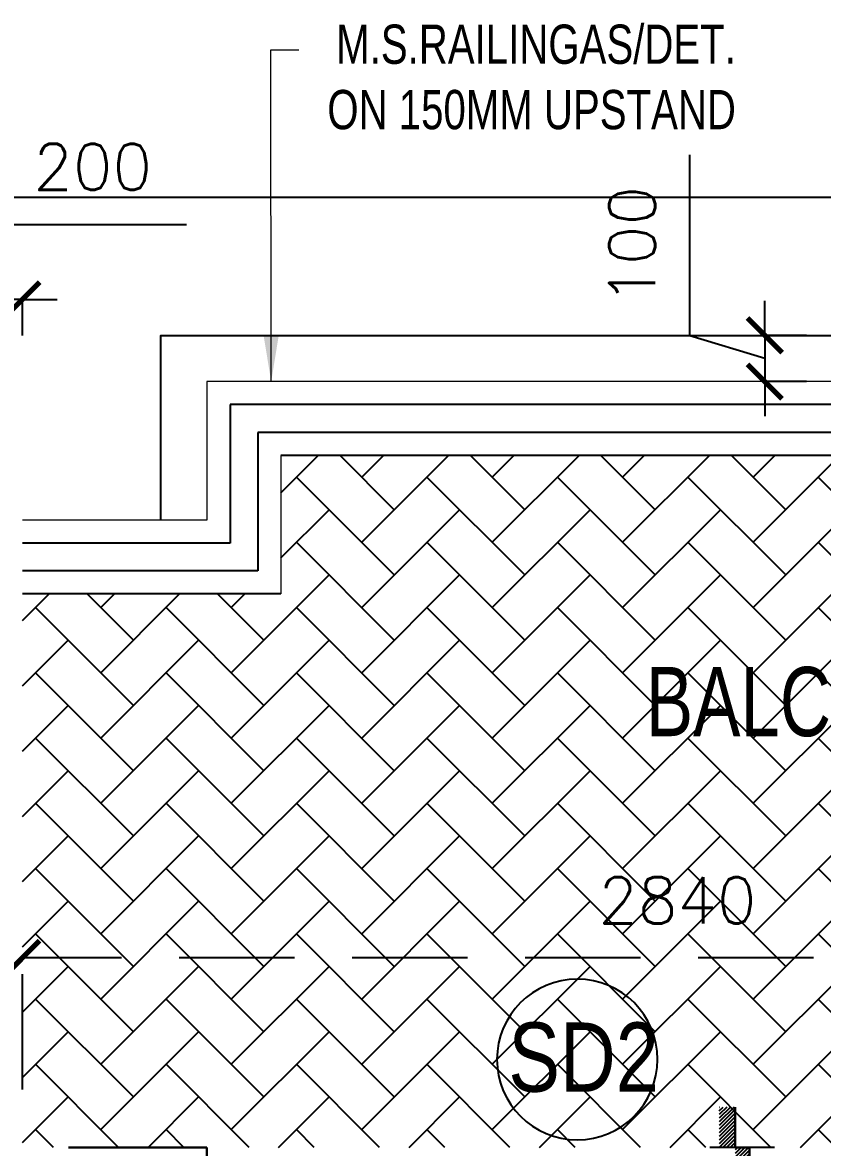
# Model space of a CAD drawing. Header units: millimetres. Extents: x 1124992 to 1258557, y -5767803 to -5695799.
# Drawn here: x 1222512 to 1224247, y -5709914 to -5707475 of the extents above; entities that cross this region are included whole.
import ezdxf
from ezdxf.enums import TextEntityAlignment as Align

# ---------------------------------------------------------------- set-up
doc = ezdxf.new("R2010")
doc.units = ezdxf.units.MM
doc.header["$LTSCALE"] = 1000
doc.header["$MEASUREMENT"] = 0
for name, pattern in [('$1$AUDIT_D_120904163729-0', [0]), ('$36$HIDDEN', [0.375, 0.25, -0.125]), ('AUDIT_D_120904163729-0', [0]), ('T8(T9 IS SIMILAR) - 1st FLOOR ELEVATION$0$AUDIT_D_120904163729-0', [0]), ('T8(T9 IS SIMILAR) - DIMENSION & TEXTING$0$HIDDEN', [0.375, 0.25, -0.125]), ('T8(T9 IS SIMILAR) - TYPICAL FLOOR ELEVATION$0$AUDIT_D_120904163729-0', [0]), ('T8(T9 IS SIMILAR) - TYPICAL FLOOR ELEVATION$0$HIDDEN', [0.375, 0.25, -0.125])]:
    doc.linetypes.add(name, pattern=pattern)
doc.layers.get('0').update_dxf_attribs({"linetype": 'AUDIT_D_120904163729-0'})
for name, color, linetype in [('$0$A-HATCH -160', 251, '$1$AUDIT_D_120904163729-0'), ('$21$A-DIMENSIONS', 2, '$36$HIDDEN'), ('3BHK-A$0$A-DECK SUNK 125', 8, 'Continuous'), ('3BHK-A$0$a-tile drop', 3, 'Continuous'), ('3BHK-A$0$APT PLANS-typ$0$TILEDROP', 3, 'Continuous'), ('3BHK-A$0$ELE 1', 1, 'Continuous'), ('A_dim', 1, 'Continuous'), ('T8(T9 IS SIMILAR) - 1st FLOOR ELEVATION$0$A-WALL-FEATURES', 110, 'T8(T9 IS SIMILAR) - 1st FLOOR ELEVATION$0$AUDIT_D_120904163729-0'), ('T8(T9 IS SIMILAR) - DIMENSION & TEXTING$0$A-DIMENSIONS', 2, 'T8(T9 IS SIMILAR) - DIMENSION & TEXTING$0$HIDDEN'), ('T8(T9 IS SIMILAR) - DIMENSION & TEXTING$1$a-window-no', 125, 'Continuous'), ('T8(T9 IS SIMILAR) - TYPICAL FLOOR ELEVATION$0$A-DIM', 1, 'T8(T9 IS SIMILAR) - TYPICAL FLOOR ELEVATION$0$AUDIT_D_120904163729-0'), ('T8(T9 IS SIMILAR) - TYPICAL FLOOR ELEVATION$0$A-WALL-FEATURES', 6, 'T8(T9 IS SIMILAR) - TYPICAL FLOOR ELEVATION$0$AUDIT_D_120904163729-0')]:
    doc.layers.add(name, color=color, linetype=linetype)
for name, color, linetype, lineweight in [('3BHK-A$0$A-WALL- 160', 6, 'Continuous', 30), ('3BHK-A$0$D&W', 8, 'Continuous', 25), ('3BHK-A$0$Ele', 8, 'Continuous', 15), ('T8(T9 IS SIMILAR) - DIMENSION & TEXTING$0$a-Text', 4, 'Continuous', 0), ('T8(T9 IS SIMILAR) - DIMENSION & TEXTING$0$R0-18-10-2014-T1-1st Podium Floor Plan$0$Text', 2, 'Continuous', 0), ('T8(T9 IS SIMILAR)$0$D&W', 8, 'Continuous', 25)]:
    doc.layers.add(name, color=color, linetype=linetype, lineweight=lineweight)
doc.styles.add('T8(T9 IS SIMILAR) - DIMENSION & TEXTING$0$ARIAL ARROW', font='swisscl.ttf')
doc.styles.add('T8(T9 IS SIMILAR) - DIMENSION & TEXTING$0$Romans 1', font='romans.shx', dxfattribs={"height": 100})
doc.styles.add('T8(T9 IS SIMILAR) - DIMENSION & TEXTING$0$Tahoma', font='tahoma.ttf')
doc.styles.add('T8(T9 IS SIMILAR) - DIMENSION & TEXTING$1$LODHA STANDERD', font='sanss___.ttf')
doc.styles.add('T8(T9 IS SIMILAR) - TYPICAL FLOOR ELEVATION$0$Romans 1', font='romans.shx', dxfattribs={"height": 100})
doc.dimstyles.new('T8(T9 IS SIMILAR) - DIMENSION & TEXTING$0$ALPINE S', dxfattribs={"dimscale": 0, "dimtxt": 100, "dimasz": 75, "dimexe": 0, "dimexo": 0, "dimgap": 75, "dimtad": 1, "dimdec": 0, "dimzin": 0, "dimdsep": 46, "dimtxsty": 'T8(T9 IS SIMILAR) - DIMENSION & TEXTING$0$Romans 1', "dimblk": 'T8(T9 IS SIMILAR) - DIMENSION & TEXTING$0$_ArchTick', "dimcen": 0.09, "dimclrd": 256, "dimclre": 256, "dimclrt": 7, "dimadec": 0, "dimazin": 0, "dimtfac": 1, "dimtdec": 0, "dimtofl": 0, "dimtmove": 1, "dimatfit": 0, "dimldrblk": 'T8(T9 IS SIMILAR) - DIMENSION & TEXTING$0$_Open90', "dimfxl": 1, "dimtolj": 1, "dimtzin": 0, "dimarcsym": 0})
doc.dimstyles.new('T8(T9 IS SIMILAR) - DIMENSION & TEXTING$0$SAMATA STD', dxfattribs={"dimtxt": 100, "dimasz": 50, "dimexe": 50, "dimexo": 50, "dimgap": 10, "dimtad": 0, "dimdec": 0, "dimrnd": 5, "dimzin": 0, "dimdsep": 46, "dimtxsty": 'T8(T9 IS SIMILAR) - DIMENSION & TEXTING$0$Tahoma', "dimblk": 'T8(T9 IS SIMILAR) - DIMENSION & TEXTING$0$_Origin2', "dimcen": -50, "dimdle": 50, "dimclrd": 7, "dimclre": 7, "dimclrt": 7, "dimadec": 0, "dimazin": 0, "dimtfac": 1, "dimtdec": 0, "dimtmove": 1, "dimatfit": 3, "dimfxl": 150, "dimtfill": 1, "dimtolj": 1, "dimtzin": 0, "dimlwd": -1, "dimlwe": -1, "dimarcsym": 0})
doc.dimstyles.new('T8(T9 IS SIMILAR) - TYPICAL FLOOR ELEVATION$0$ALPINE S', dxfattribs={"dimscale": 0, "dimtxt": 100, "dimasz": 75, "dimexe": 0, "dimexo": 0, "dimgap": 75, "dimtad": 1, "dimdec": 0, "dimzin": 0, "dimdsep": 46, "dimtxsty": 'T8(T9 IS SIMILAR) - TYPICAL FLOOR ELEVATION$0$Romans 1', "dimblk": 'T8(T9 IS SIMILAR) - TYPICAL FLOOR ELEVATION$0$_ArchTick', "dimcen": 0.09, "dimclrd": 256, "dimclre": 256, "dimclrt": 7, "dimadec": 0, "dimazin": 0, "dimtfac": 1, "dimtdec": 0, "dimtofl": 0, "dimtmove": 1, "dimatfit": 0, "dimldrblk": 'T8(T9 IS SIMILAR) - TYPICAL FLOOR ELEVATION$0$_Open90', "dimfxl": 1, "dimtolj": 1, "dimtzin": 0, "dimarcsym": 0})

# ---------------------------------------------------------------- blocks, each defined once
blk = doc.blocks.new('T8(T9 IS SIMILAR) - DIMENSION & TEXTING$1$WINDOW TAG')
at = {"layer": 'T8(T9 IS SIMILAR) - DIMENSION & TEXTING$1$a-window-no'}
blk.add_circle((0, 0), 174.1, dxfattribs=at)
at = {"layer": 'T8(T9 IS SIMILAR) - DIMENSION & TEXTING$1$a-window-no', "style": 'T8(T9 IS SIMILAR) - DIMENSION & TEXTING$1$LODHA STANDERD'}
blk.add_attdef('WINDOW', text='', height=150, dxfattribs=at).set_placement((11.3, 2.8), align=Align.MIDDLE_CENTER)
blk = doc.blocks.new('T8(T9 IS SIMILAR) - DIMENSION & TEXTING$0$_ArchTick')
at = {"color": 0, "linetype": 'ByBlock', "const_width": 0.15}
blk.add_lwpolyline([(-0.5, -0.5), (0.5, 0.5)], dxfattribs=at)
blk = doc.blocks.new('*D360')
at = {"layer": 'T8(T9 IS SIMILAR) - DIMENSION & TEXTING$0$A-DIMENSIONS', "linetype": 'T8(T9 IS SIMILAR) - DIMENSION & TEXTING$0$HIDDEN', "lineweight": -2, "transparency": 16777216}
for p, q in [((1222511.9, -5709788.3), (1222511.9, -5709502.9)), ((1225352, -5709788.3), (1225352, -5709502.9))]:
    blk.add_line(p, q, dxfattribs=at)
at = {"layer": 'T8(T9 IS SIMILAR) - DIMENSION & TEXTING$0$A-DIMENSIONS', "lineweight": -2, "transparency": 16777216}
blk.add_line((1225352, -5709502.9), (1222511.9, -5709502.9), dxfattribs=at)
at = {"layer": 'T8(T9 IS SIMILAR) - DIMENSION & TEXTING$0$A-DIMENSIONS', "linetype": 'ByBlock', "lineweight": -2, "transparency": 16777216, "xscale": 75, "yscale": 75, "zscale": 75, "rotation": 180}
blk.add_blockref('T8(T9 IS SIMILAR) - DIMENSION & TEXTING$0$_ArchTick', (1222511.9, -5709502.9), dxfattribs=at)
at = {"layer": 'T8(T9 IS SIMILAR) - DIMENSION & TEXTING$0$A-DIMENSIONS', "linetype": 'ByBlock', "lineweight": -2, "transparency": 16777216, "xscale": 75, "yscale": 75, "zscale": 75}
blk.add_blockref('T8(T9 IS SIMILAR) - DIMENSION & TEXTING$0$_ArchTick', (1225352, -5709502.9), dxfattribs=at)
at = {"layer": 'T8(T9 IS SIMILAR) - DIMENSION & TEXTING$0$A-DIMENSIONS', "color": 7, "linetype": 'ByBlock', "transparency": 16777216, "insert": (1223931.9, -5709377.9), "char_height": 100, "attachment_point": 5, "style": 'T8(T9 IS SIMILAR) - DIMENSION & TEXTING$0$Romans 1'}
blk.add_mtext('\\A1;2840', dxfattribs=at)
blk = doc.blocks.new('T8(T9 IS SIMILAR) - DIMENSION & TEXTING$0$_Open90')
at = {"color": 0, "linetype": 'ByBlock', "lineweight": -2}
for p, q in [((-0.5, 0.5), (0, 0)), ((0, 0), (-1, 0)), ((0, 0), (-0.5, -0.5))]:
    blk.add_line(p, q, dxfattribs=at)
blk = doc.blocks.new('T8(T9 IS SIMILAR) - DIMENSION & TEXTING$0$_Origin2')
at = {"color": 0, "linetype": 'ByBlock', "lineweight": -2}
blk.add_line((-0.5, 0), (-1, 0), dxfattribs=at)
for radius in [0.5, 0.25]:
    blk.add_circle((0, 0), radius, dxfattribs=at)
blk = doc.blocks.new('3BHK-A$0$TILE DROP -x')
at = {"layer": '3BHK-A$0$APT PLANS-typ$0$TILEDROP'}
h = blk.add_hatch(dxfattribs=at)
h.set_pattern_fill('ACET-2D-ANSI31', color=8, scale=90, angle=90, style=0)
h.set_pattern_definition([(135, (-851695.914, 5365039.183), (-7.954951288, -7.954951288), [])])
h.paths.add_polyline_path([(-58323.9, -19205.9), (-58323.9, -19023.7), (-58261.5, -19023.7), (-58261.5, -19205.9)])
edge = h.paths.add_edge_path()
edge.add_line((-58323.9, -19381.2), (-58393.7, -19381.2))
edge.add_line((-58323.9, -19205.9), (-58323.9, -19381.2))
edge.add_line((-58393.1, -19205.9), (-58323.9, -19205.9))
edge.add_line((-58393.1, -19381.2), (-58393.1, -19205.9))
at = {"layer": '3BHK-A$0$APT PLANS-typ$0$TILEDROP', "color": 1}
blk.add_line((-58153.9, -19205.9), (-58434, -19205.9), dxfattribs=at)
at = {"layer": '3BHK-A$0$APT PLANS-typ$0$TILEDROP', "color": 20, "const_width": 10}
for points in [[(-58261.5, -19205.9), (-58261.5, -19023.7)], [(-58323.9, -19381.2), (-58323.9, -19205.9)], [(-58323.9, -19205.9), (-58261.5, -19205.9)]]:
    blk.add_lwpolyline(points, dxfattribs=at)
blk = doc.blocks.new('3BHK-A')
at = {"layer": '3BHK-A$0$A-DECK SUNK 125'}
h = blk.add_hatch(dxfattribs=at)
h.set_pattern_fill('AR-HBONE', color=256, scale=25)
h.set_pattern_definition([(45, (25997.86, -10382.14), (1e-14, 141.4213562), [300, -100]), (135, (26068.57, -10311.43), (1e-14, 141.4213562), [300, -100])])
h.paths.add_polyline_path([(1187192.4, -5708413.7), (1189472.4, -5708413.6), (1189472.4, -5708714), (1190032.4, -5708714), (1190032.4, -5709913.5), (1187192.3, -5709913.5)])
at = {"layer": '3BHK-A$0$A-WALL- 160', "linetype": 'ByBlock'}
for q in [(1189932.8, -5709913.5, 0), (1189632.7, -5710073.6, 0)]:
    blk.add_line((1189632.7, -5709913.6, 0), q, dxfattribs=at)
at = {"layer": '3BHK-A$0$D&W', "linetype": 'ByBlock'}
for p, q in [((1187192.4, -5708413.7, 0), (1189472.4, -5708413.7, 0)), ((1189472.4, -5708713.7, 0), (1190032.4, -5708713.7, 0))]:
    blk.add_line(p, q, dxfattribs=at)
at = {"layer": '3BHK-A$0$Ele'}
for p, q in [((1187032.4, -5708253.7, 0), (1189632.4, -5708253.7, 0)), ((1189632.4, -5708253.7, 0), (1189632.4, -5708553.7, 0)), ((1187192.4, -5708413.7, 0), (1189472.4, -5708413.7, 0)), ((1189472.4, -5708413.7, 0), (1189472.4, -5708713.7, 0)), ((1189632.4, -5708553.7, 0), (1190032.4, -5708553.7, 0)), ((1189892.4, -5708713.7, 0), (1190032.4, -5708713.7, 0))]:
    blk.add_line(p, q, dxfattribs=at)
at = {"layer": '3BHK-A$0$ELE 1'}
for p, q in [((1187082.4, -5708303.7, 0), (1189582.4, -5708303.7, 0)), ((1189582.4, -5708303.7, 0), (1189582.4, -5708603.7, 0)), ((1187142.4, -5708363.7, 0), (1189522.4, -5708363.7, 0)), ((1189522.4, -5708363.7, 0), (1189522.4, -5708663.7, 0)), ((1189582.4, -5708603.7, 0), (1190032.4, -5708603.7, 0)), ((1189522.4, -5708663.7, 0), (1190032.4, -5708663.7, 0))]:
    blk.add_line(p, q, dxfattribs=at)
at = {"layer": '3BHK-A$0$a-tile drop', "xscale": 0.5, "yscale": 0.5, "zscale": 0.5, "rotation": 180}
blk.add_blockref('3BHK-A$0$TILE DROP -x', (1159325.2, -5719516.5, 0), dxfattribs=at)
blk = doc.blocks.new('T8(T9 IS SIMILAR) - TYPICAL FLOOR ELEVATION$0$_ArchTick')
at = {"color": 0, "linetype": 'ByBlock', "const_width": 0.15}
blk.add_lwpolyline([(-0.5, -0.5), (0.5, 0.5)], dxfattribs=at)
blk = doc.blocks.new('*D719')
at = {"layer": 'T8(T9 IS SIMILAR) - TYPICAL FLOOR ELEVATION$0$A-DIM', "lineweight": -2, "transparency": 16777216}
for p, q in [((1223959, -5708154.9), (1223959, -5707762)), ((1224121.5, -5708153.6), (1224121.5, -5708078.6)), ((1224121.5, -5708203.6), (1223959, -5708154.9)), ((1224121.5, -5708153.6), (1224121.5, -5708253.6)), ((1224121.5, -5708253.6), (1224121.5, -5708328.6))]:
    blk.add_line(p, q, dxfattribs=at)
at = {"layer": 'T8(T9 IS SIMILAR) - TYPICAL FLOOR ELEVATION$0$A-DIM', "linetype": 'T8(T9 IS SIMILAR) - TYPICAL FLOOR ELEVATION$0$HIDDEN', "lineweight": -2, "transparency": 16777216}
for p, q in [((1224212.2, -5708153.6), (1224121.5, -5708153.6)), ((1224212.2, -5708253.6), (1224121.5, -5708253.6))]:
    blk.add_line(p, q, dxfattribs=at)
at = {"layer": 'T8(T9 IS SIMILAR) - TYPICAL FLOOR ELEVATION$0$A-DIM', "linetype": 'ByBlock', "lineweight": -2, "transparency": 16777216, "xscale": 75, "yscale": 75, "zscale": 75}
for p, rotation in [((1224121.5, -5708153.6), 270), ((1224121.5, -5708253.6), 90)]:
    blk.add_blockref('T8(T9 IS SIMILAR) - TYPICAL FLOOR ELEVATION$0$_ArchTick', p, dxfattribs=dict(at, rotation=rotation))
at = {"layer": 'T8(T9 IS SIMILAR) - TYPICAL FLOOR ELEVATION$0$A-DIM', "color": 7, "linetype": 'ByBlock', "transparency": 16777216, "insert": (1223834, -5707958.4), "char_height": 100, "attachment_point": 5, "rotation": 90, "style": 'T8(T9 IS SIMILAR) - TYPICAL FLOOR ELEVATION$0$Romans 1'}
blk.add_mtext('\\A1;100', dxfattribs=at)
blk = doc.blocks.new('T8(T9 IS SIMILAR) - TYPICAL FLOOR ELEVATION$0$_Open90')
at = {"color": 0, "linetype": 'ByBlock', "lineweight": -2}
for p, q in [((-0.5, 0.5), (0, 0)), ((0, 0), (-1, 0)), ((0, 0), (-0.5, -0.5))]:
    blk.add_line(p, q, dxfattribs=at)
blk = doc.blocks.new('*D726')
at = {"layer": 'T8(T9 IS SIMILAR) - TYPICAL FLOOR ELEVATION$0$A-DIM', "lineweight": -2, "transparency": 16777216}
for p, q in [((1222412, -5708075.7), (1222460.7, -5707913.2)), ((1222460.7, -5707913.2), (1222867.9, -5707913.2)), ((1222311.8, -5708075.7), (1222236.8, -5708075.7)), ((1222512.2, -5708075.7), (1222311.8, -5708075.7)), ((1222512.2, -5708075.7), (1222587.2, -5708075.7))]:
    blk.add_line(p, q, dxfattribs=at)
at = {"layer": 'T8(T9 IS SIMILAR) - TYPICAL FLOOR ELEVATION$0$A-DIM', "linetype": 'T8(T9 IS SIMILAR) - TYPICAL FLOOR ELEVATION$0$HIDDEN', "lineweight": -2, "transparency": 16777216}
for p, q in [((1222311.8, -5708153.8), (1222311.8, -5708075.7)), ((1222512.2, -5708153.8), (1222512.2, -5708075.7))]:
    blk.add_line(p, q, dxfattribs=at)
at = {"layer": 'T8(T9 IS SIMILAR) - TYPICAL FLOOR ELEVATION$0$A-DIM', "linetype": 'ByBlock', "lineweight": -2, "transparency": 16777216, "xscale": 75, "yscale": 75, "zscale": 75}
blk.add_blockref('T8(T9 IS SIMILAR) - TYPICAL FLOOR ELEVATION$0$_ArchTick', (1222311.8, -5708075.7), dxfattribs=at)
at = {"layer": 'T8(T9 IS SIMILAR) - TYPICAL FLOOR ELEVATION$0$A-DIM', "linetype": 'ByBlock', "lineweight": -2, "transparency": 16777216, "xscale": 75, "yscale": 75, "zscale": 75, "rotation": 180}
blk.add_blockref('T8(T9 IS SIMILAR) - TYPICAL FLOOR ELEVATION$0$_ArchTick', (1222512.2, -5708075.7), dxfattribs=at)
at = {"layer": 'T8(T9 IS SIMILAR) - TYPICAL FLOOR ELEVATION$0$A-DIM', "color": 7, "linetype": 'ByBlock', "transparency": 16777216, "insert": (1222664.3, -5707788.2), "char_height": 100, "attachment_point": 5, "style": 'T8(T9 IS SIMILAR) - TYPICAL FLOOR ELEVATION$0$Romans 1', "bg_fill": 3, "box_fill_scale": 1.25, "bg_fill_color": 256, "bg_fill_true_color": 13158600, "bg_fill_transparency": 0}
blk.add_mtext('\\A1;200', dxfattribs=at)
blk = doc.blocks.new('T8(T9 IS SIMILAR) - 1st FLOOR ELEVATION')
at = {"layer": 'T8(T9 IS SIMILAR) - 1st FLOOR ELEVATION$0$A-WALL-FEATURES', "color": 5, "linetype": 'T8(T9 IS SIMILAR) - 1st FLOOR ELEVATION$0$AUDIT_D_120904163729-0', "ltscale": 0.5, "elevation": 0.6}
blk.add_lwpolyline([(1222010.6, -5708828.7), (1222010.7, -5707853.8), (1226412.2, -5707853.8), (1226412.2, -5709298.7)], dxfattribs=at)
blk = doc.blocks.new('T8(T9 IS SIMILAR) - DIMENSION & TEXTING')
at = {"layer": 'T8(T9 IS SIMILAR) - DIMENSION & TEXTING$1$a-window-no'}
ref = blk.add_blockref('T8(T9 IS SIMILAR) - DIMENSION & TEXTING$1$WINDOW TAG', (1223715, -5709722.8, 0.5), dxfattribs=dict(at, xscale=-1))
ref.add_attrib('WINDOW', 'SD2', dxfattribs={"height": 150, "style": 'T8(T9 IS SIMILAR) - DIMENSION & TEXTING$1$LODHA STANDERD', "width": 0.8}).set_placement((1223728.6, -5709717.7, 0.5), align=Align.MIDDLE_CENTER)
at = {"layer": 'T8(T9 IS SIMILAR) - DIMENSION & TEXTING$0$a-Text', "style": 'T8(T9 IS SIMILAR) - DIMENSION & TEXTING$0$ARIAL ARROW'}
blk.add_text('BALCONY', height=150, dxfattribs=at).set_placement((1223863.6, -5709022.2, 0.5))
at = {"layer": 'T8(T9 IS SIMILAR) - DIMENSION & TEXTING$0$R0-18-10-2014-T1-1st Podium Floor Plan$0$Text', "linetype": 'ByBlock', "insert": (1224058.9, -5707480, 0.5), "char_height": 85, "width": 952.603, "attachment_point": 3, "style": 'T8(T9 IS SIMILAR) - DIMENSION & TEXTING$0$ARIAL ARROW'}
blk.add_mtext('M.S.RAILINGAS/DET. ON 150MM UPSTAND', dxfattribs=at)
at = {"layer": 'T8(T9 IS SIMILAR) - DIMENSION & TEXTING$0$A-DIMENSIONS', "linetype": 'ByBlock'}
dim = blk.add_linear_dim(base=(1222511.9, -5709502.9, 0.5), p1=(1225352, -5709788.3, 0.5), p2=(1222511.9, -5709788.3, 0.5), dimstyle='T8(T9 IS SIMILAR) - DIMENSION & TEXTING$0$ALPINE S', override={"dimscale": 1, "dimfxl": 5, "dimarcsym": 1}, dxfattribs=at)
dim.commit()
dim.dimension.update_dxf_attribs({"geometry": '*D360', "text_midpoint": (1223931.9, -5709377.9, 0.5)})
at = {"layer": 'T8(T9 IS SIMILAR) - DIMENSION & TEXTING$0$R0-18-10-2014-T1-1st Podium Floor Plan$0$Text'}
blk.add_leader([(1223051.4, -5708253.7), (1223050.9, -5707534.8), (1223111.2, -5707534.8)], dimstyle='T8(T9 IS SIMILAR) - DIMENSION & TEXTING$0$SAMATA STD', override={"dimscale": 1, "dimasz": 100, "dimclrd": 2, "dimfxlon": 1, "dimarcsym": 1}, dxfattribs=at)
blk = doc.blocks.new('T8(T9 IS SIMILAR) - TYPICAL FLOOR ELEVATION')
at = {"layer": 'T8(T9 IS SIMILAR) - TYPICAL FLOOR ELEVATION$0$A-WALL-FEATURES', "linetype": 'ByBlock'}
blk.add_lwpolyline([(1222812.2, -5708554), (1222812.2, -5708153.6), (1225612.1, -5708153.6), (1225612.2, -5708553.9)], dxfattribs=at)
at = {"layer": 'T8(T9 IS SIMILAR) - TYPICAL FLOOR ELEVATION$0$A-DIM', "linetype": 'ByBlock'}
dim = blk.add_linear_dim(base=(1224121.5, -5708253.6), p1=(1224212.2, -5708153.6), p2=(1224212.2, -5708253.6), angle=90, dimstyle='T8(T9 IS SIMILAR) - TYPICAL FLOOR ELEVATION$0$ALPINE S', override={"dimscale": 1, "dimfxl": 5, "dimarcsym": 1}, dxfattribs=at)
dim.commit()
dim.dimension.update_dxf_attribs({"geometry": '*D719', "text_midpoint": (1223834, -5708079.9)})
dim = blk.add_linear_dim(base=(1222311.8, -5708075.7), p1=(1222512.2, -5708153.8, 0), p2=(1222311.8, -5708153.8, 0), dimstyle='T8(T9 IS SIMILAR) - TYPICAL FLOOR ELEVATION$0$ALPINE S', override={"dimscale": 1, "dimfxl": 5, "dimtfill": 1, "dimarcsym": 1}, dxfattribs=at)
dim.commit()
dim.dimension.update_dxf_attribs({"geometry": '*D726', "text_midpoint": (1222535.7, -5707788.2)})
blk = doc.blocks.new('T8(T9 IS SIMILAR)')
at = {"layer": 'T8(T9 IS SIMILAR)$0$D&W', "linetype": 'ByBlock', "xscale": -1}
blk.add_blockref('3BHK-A', (2412544.6, 0, 0.5), dxfattribs=at)
at = {"layer": 'T8(T9 IS SIMILAR)$0$D&W', "linetype": 'ByBlock'}
blk.add_blockref('T8(T9 IS SIMILAR) - TYPICAL FLOOR ELEVATION', (0, 0), dxfattribs=at)

msp = doc.modelspace()

# ---------------------------------------------------------------- block references
at = {"layer": '$21$A-DIMENSIONS', "linetype": 'ByBlock'}
msp.add_blockref('T8(T9 IS SIMILAR)', (0, 0), dxfattribs=at)

# ---------------------------------------------------------------- next in the draw order: block references
at = {"layer": '$0$A-HATCH -160', "linetype": 'ByBlock'}
msp.add_blockref('T8(T9 IS SIMILAR) - DIMENSION & TEXTING', (0, 0), dxfattribs=at)

# ---------------------------------------------------------------- next in the draw order: block references
at = {"layer": 'A_dim', "linetype": 'ByBlock'}
msp.add_blockref('T8(T9 IS SIMILAR) - 1st FLOOR ELEVATION', (0, 0), dxfattribs=at)

doc.saveas('drawing.dxf')
